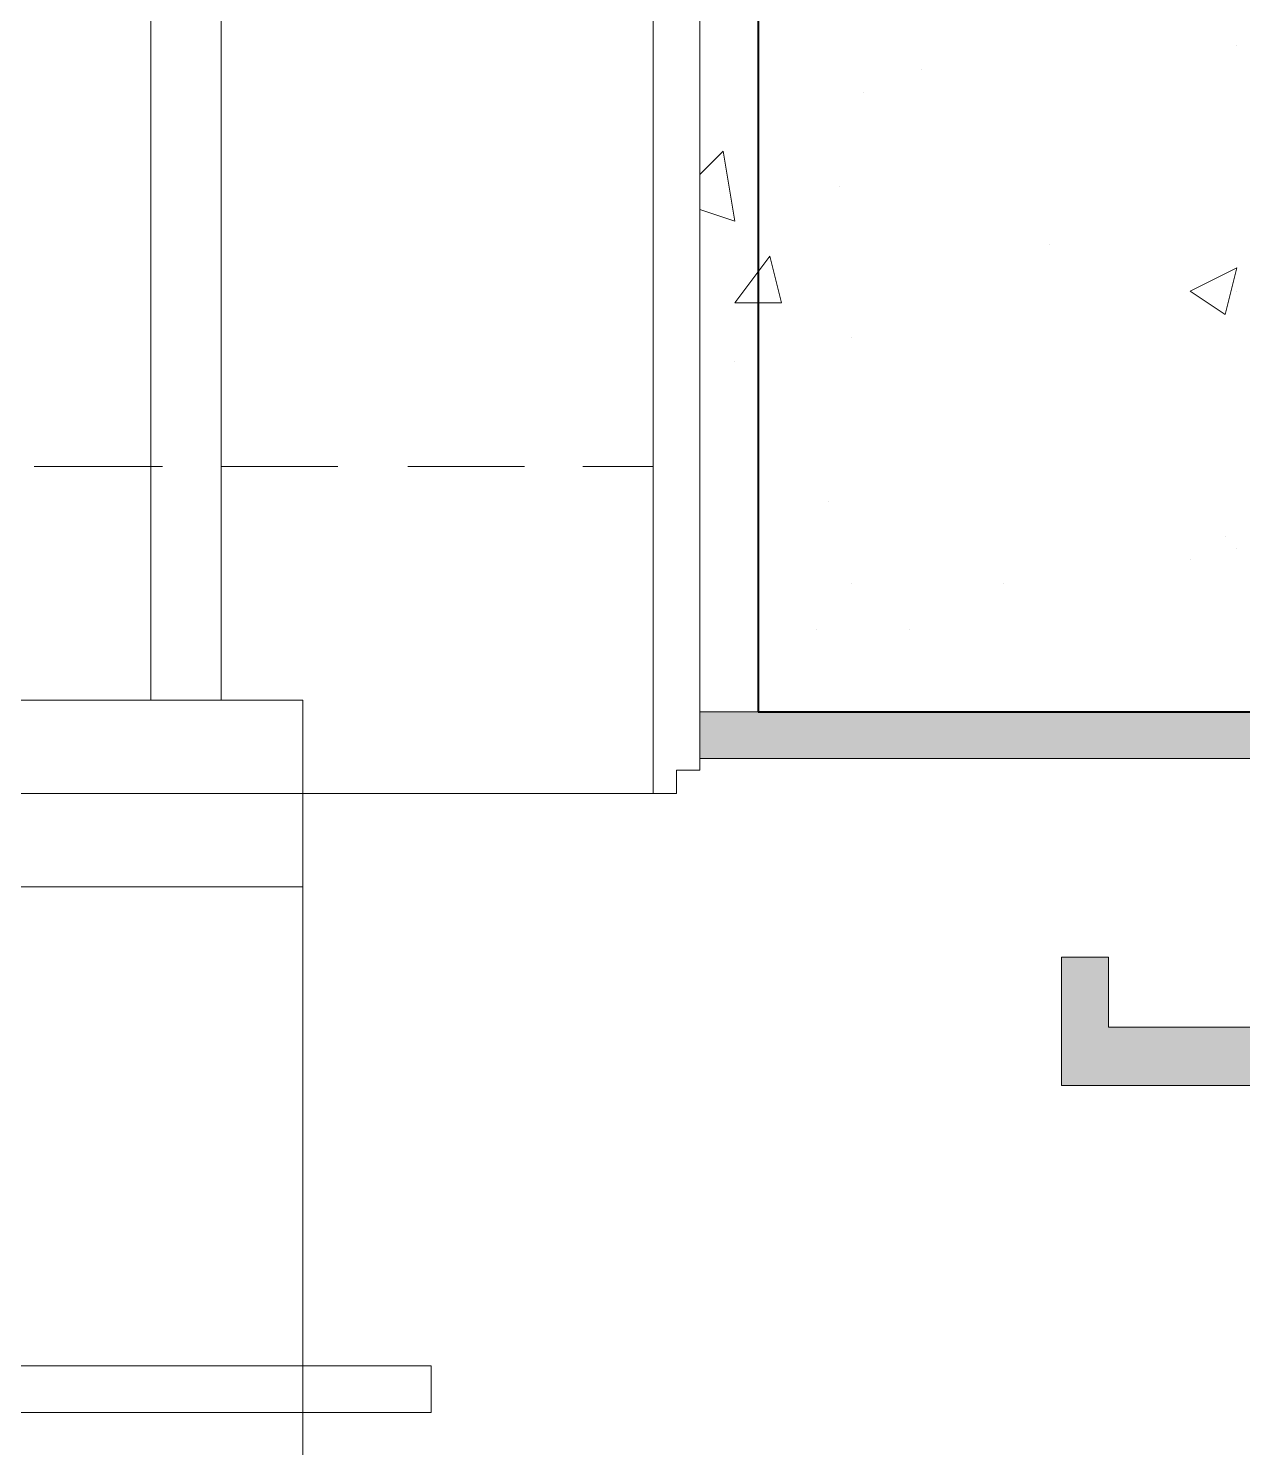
# Model space of a CAD drawing. Header units: millimetres. Extents: x 182 to 575, y -105 to 95.
# Drawn here: x 280.006 to 280.502, y 73.059 to 73.637 of the extents above; entities that cross this region are included whole.
import ezdxf

# ---------------------------------------------------------------- set-up
doc = ezdxf.new("R2010")
doc.units = ezdxf.units.MM
doc.header["$MEASUREMENT"] = 0
doc.layers.add('PDF_Geometry', color=7, linetype='Continuous')
doc.layers.add('PDF_Solid Fills', color=7, linetype='Continuous')

msp = doc.modelspace()

# ---------------------------------------------------------------- hatches: boundary and pattern name
at = {"layer": 'PDF_Solid Fills', "transparency": 33554559}
msp.add_hatch(color=256, dxfattribs=at).paths.add_polyline_path([(280.2802, 73.33958), (280.58973, 73.33958), (280.58973, 73.23005), (280.44687, 73.23005), (280.44687, 73.25862), (280.42782, 73.25862), (280.42782, 73.20624), (280.60877, 73.20624), (280.60877, 73.35862), (280.2802, 73.35862)])

# ---------------------------------------------------------------- linework, layer by layer
at = {"layer": 'PDF_Geometry', "lineweight": 20}
for points in [[(280.05639, 73.36339), (280.08497, 73.36339), (280.08497, 74.24434), (280.05639, 74.24434)], [(279.75163, 73.09196), (280.17068, 73.09196), (280.17068, 73.07291), (279.75163, 73.07291), (278.67068, 73.07291), (278.67068, 73.09196)]]:
    msp.add_lwpolyline(points, close=True, dxfattribs=at)
for points in [[(280.2802, 73.76815), (280.2802, 73.33481), (280.27068, 73.33481), (280.27068, 73.32529), (280.26116, 73.32529), (280.26116, 73.7872), (280.27068, 73.7872)], [(280.27068, 73.33481), (280.27068, 73.33481)], [(280.26116, 73.32529), (277.93258, 73.32529)]]:
    msp.add_lwpolyline(points, dxfattribs=at)
at = {"layer": 'PDF_Geometry', "lineweight": 40}
msp.add_lwpolyline([(292.95163, 73.35862), (293.40401, 73.35862), (293.40401, 73.70624), (280.6802, 73.70624), (280.30401, 73.70624), (280.30401, 73.35862), (280.6802, 73.35862), (280.75163, 73.35862)], dxfattribs=at)
at = {"layer": 'PDF_Geometry', "lineweight": 13}
for points in [[(280.30401, 73.63482), (280.30401, 73.58243)], [(280.30401, 73.55863), (280.30401, 73.50624)], [(280.30401, 73.48244), (280.30401, 73.43482)], [(280.06115, 73.45863), (280.00877, 73.45863)], [(280.13258, 73.45863), (280.08497, 73.45863)], [(280.20877, 73.45863), (280.16116, 73.45863)], [(280.26116, 73.45863), (280.23258, 73.45863)], [(280.33258, 73.44434), (280.33258, 73.44434)], [(280.30401, 73.40625), (280.30401, 73.35862), (280.32782, 73.35862)], [(280.35639, 73.35862), (280.40401, 73.35862)], [(280.42782, 73.35862), (280.4802, 73.35862)]]:
    msp.add_lwpolyline(points, dxfattribs=at)
at = {"layer": 'PDF_Geometry', "lineweight": 0}
for points in [[(280.49925, 73.63005), (280.49925, 73.63005)], [(280.37068, 73.62053), (280.37068, 73.62053)], [(280.34687, 73.61101), (280.34687, 73.61101)], [(280.2802, 73.57767), (280.28973, 73.5872), (280.29449, 73.55863), (280.2802, 73.56339)], [(280.33735, 73.57291), (280.33735, 73.57291)], [(280.42306, 73.5491), (280.42306, 73.5491)], [(280.4802, 73.53005), (280.4802, 73.53005)], [(280.49925, 73.53005), (280.49925, 73.53005)], [(280.34211, 73.51101), (280.34211, 73.51101)], [(280.29449, 73.50148), (280.29449, 73.50148)], [(280.49449, 73.43005), (280.49449, 73.43005)], [(280.49925, 73.42529), (280.49925, 73.42529)], [(280.4802, 73.42053), (280.4802, 73.42053)], [(280.34211, 73.41101), (280.34211, 73.41101)], [(280.40401, 73.41101), (280.40401, 73.41101)], [(280.32782, 73.39196), (280.32782, 73.39196)], [(280.36592, 73.39196), (280.36592, 73.39196)]]:
    msp.add_lwpolyline(points, dxfattribs=at)
for points in [[(280.30877, 73.54434), (280.31354, 73.52529), (280.29449, 73.52529)], [(280.49925, 73.53958), (280.49449, 73.52053), (280.4802, 73.53005)]]:
    msp.add_lwpolyline(points, close=True, dxfattribs=at)
at = {"layer": 'PDF_Geometry', "lineweight": 13}
for points in [[(280.1183, 73.36339), (280.1183, 73.2872), (278.55639, 73.2872), (278.55639, 72.32529), (280.1183, 72.32529), (280.1183, 73.2872), (278.55639, 73.2872), (278.55639, 73.36339)], [(280.60877, 73.20624), (280.60877, 73.35862), (280.2802, 73.35862), (280.2802, 73.33958), (280.58973, 73.33958), (280.58973, 73.23005), (280.44687, 73.23005), (280.44687, 73.25862), (280.42782, 73.25862), (280.42782, 73.20624)]]:
    msp.add_lwpolyline(points, close=True, dxfattribs=at)

doc.saveas('drawing.dxf')
